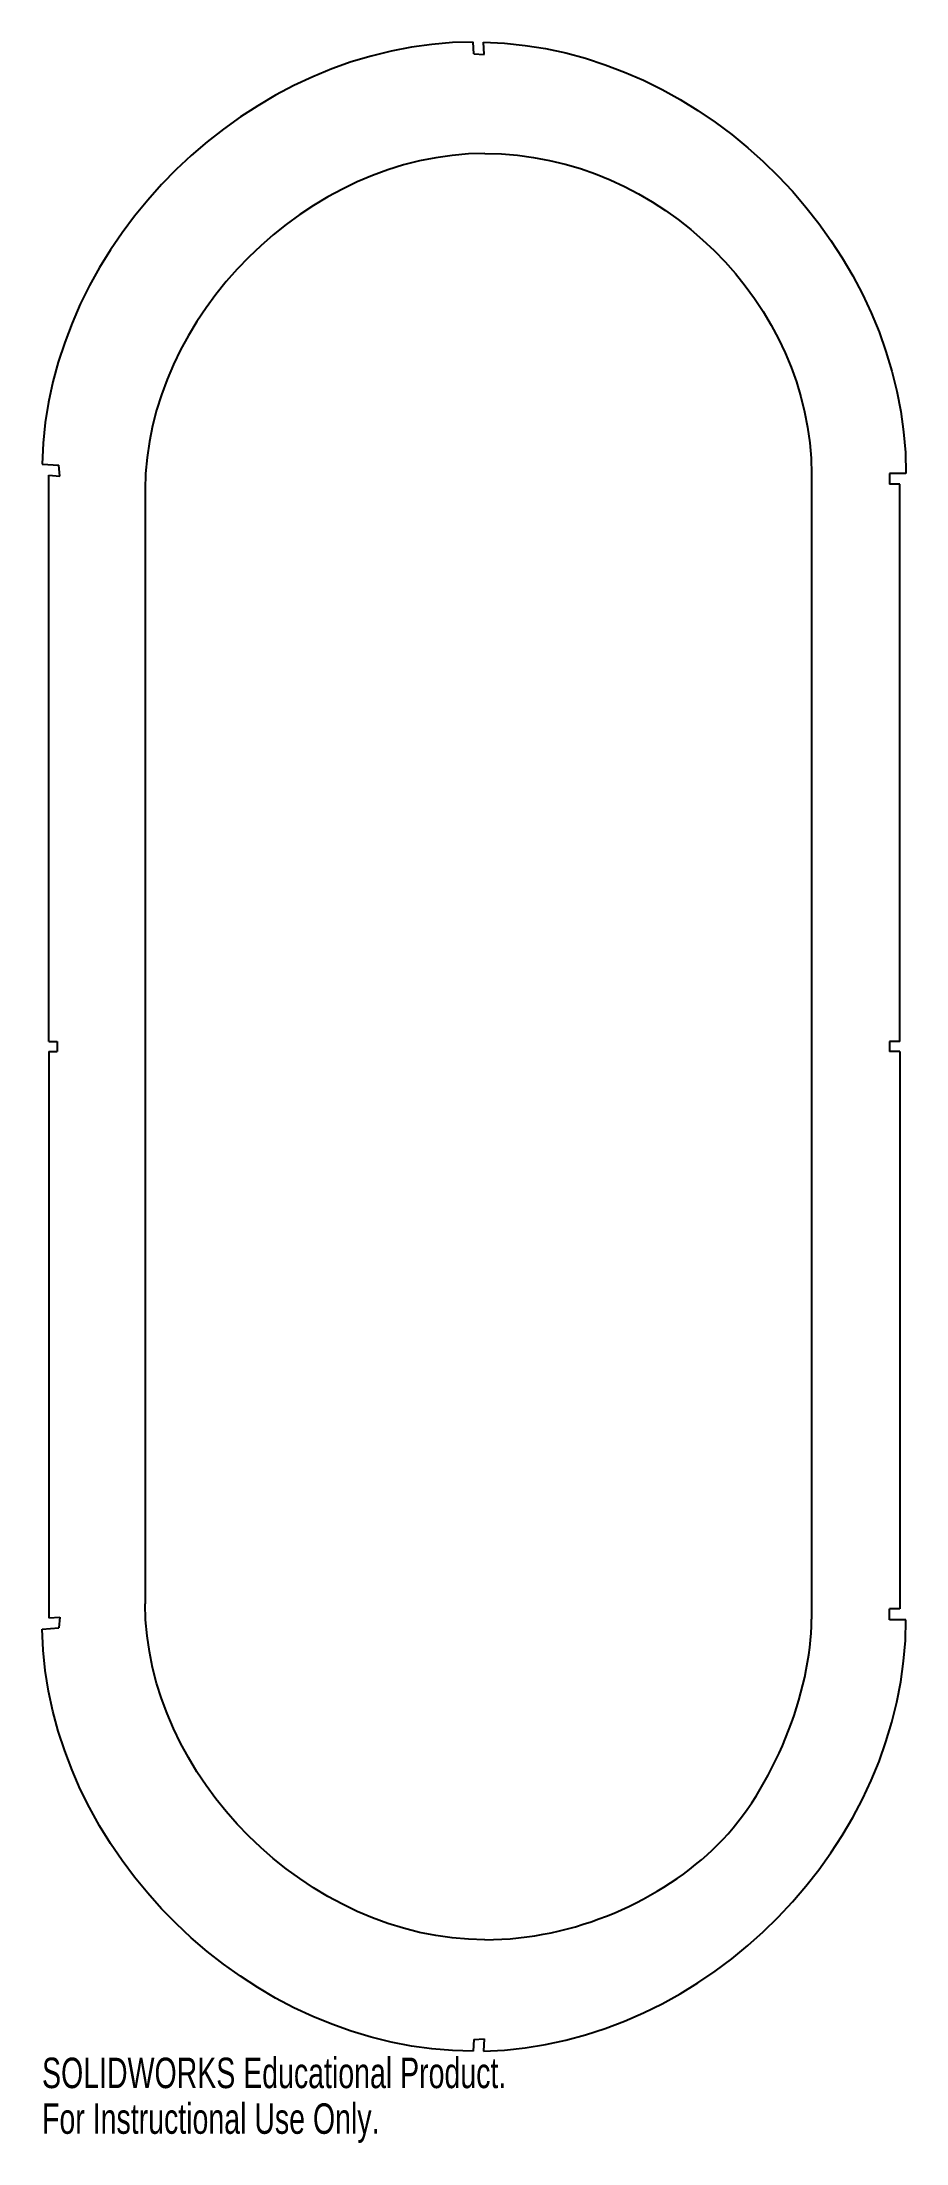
# Model space of a CAD drawing. Header units: millimetres. Extents: x -168 to -31, y -174 to 159.
import ezdxf

# ---------------------------------------------------------------- set-up
doc = ezdxf.new("R2010")
doc.units = ezdxf.units.MM
doc.styles.add('SLDTEXTSTYLE0', font='TXT', dxfattribs={"width": 0.7})

msp = doc.modelspace()

# ---------------------------------------------------------------- linework, layer by layer
at = {"color": 7, "linetype": 'Continuous', "lineweight": 25}
for p, q in [((-99.34, 157.55), (-99.44, 159.43)), ((-99.34, 157.55), (-97.71, 157.45)), ((-97.71, 157.45), (-97.81, 159.41)), ((-167.89, 92.46), (-165.2, 92.26)), ((-166.82, 90.67), (-165.07, 90.54)), ((-166.82, 0.8), (-166.82, 90.67)), ((-165.07, 90.54), (-165.2, 92.26)), ((-45.77, 90.86), (-45.77, -90.86)), ((-33.37, 90.96), (-33.37, 89.24)), ((-30.77, 90.96), (-33.37, 90.96)), ((-151.52, 88.41), (-151.52, -88.41)), ((-31.77, 89.24), (-33.37, 89.24)), ((-31.77, 0.8), (-31.77, 89.24)), ((-166.82, 0.8), (-165.51, 0.8)), ((-165.51, 0.8), (-165.51, -0.8)), ((-33.37, 0.8), (-33.37, -0.8)), ((-31.77, 0.8), (-33.37, 0.8)), ((-166.82, -0.8), (-166.82, -90.67)), ((-166.82, -0.8), (-165.51, -0.8)), ((-31.77, -0.8), (-33.37, -0.8)), ((-31.77, -0.8), (-31.77, -89.24)), ((-33.37, -90.96), (-33.37, -89.24)), ((-31.77, -89.24), (-33.37, -89.24)), ((-167.89, -92.46), (-165.2, -92.26)), ((-166.82, -90.67), (-165.07, -90.54)), ((-165.07, -90.54), (-165.2, -92.26)), ((-30.77, -90.96), (-33.37, -90.96)), ((-99.34, -157.55), (-99.44, -159.43)), ((-99.34, -157.55), (-97.71, -157.45)), ((-97.71, -157.45), (-97.81, -159.41))]:
    msp.add_line(p, q, dxfattribs=at)
for points in [[(-99.44, 159.43), (-134.78, 159.38), (-167.07, 127.79), (-167.89, 92.46)], [(-97.81, 159.41), (-62.46, 158.62), (-30.83, 126.32), (-30.77, 90.96)], [(-97.59, 141.74), (-125.67, 141.74), (-151.52, 115.63), (-151.52, 88.41)], [(-97.59, 141.74), (-69.71, 141.74), (-45.77, 117.62), (-45.77, 90.86)], [(-97.59, -141.74), (-125.67, -141.74), (-151.52, -115.63), (-151.52, -88.41)], [(-99.44, -159.43), (-134.78, -159.38), (-167.07, -127.79), (-167.89, -92.46)], [(-97.81, -159.41), (-62.46, -158.62), (-30.83, -126.32), (-30.77, -90.96)]]:
    msp.add_open_spline(points, degree=3, dxfattribs=at)
msp.add_open_spline([(-97.59, -141.74), (-83.39, -141.74), (-69.47, -135.45), (-51.78, -117.83), (-45.77, -102.35), (-45.77, -90.86)], degree=3, knots=[0, 0, 0, 0, 0.5, 0.5, 1, 1, 1, 1], dxfattribs=at)

# ---------------------------------------------------------------- texts
at = {"color": 7, "linetype": 'Continuous', "char_height": 4.8336, "attachment_point": 1, "style": 'SLDTEXTSTYLE0'}
for s, insert in [('SOLIDWORKS Educational Product.', (-167.89, -160.45)), ('For Instructional Use Only.', (-167.89, -167.7))]:
    msp.add_mtext(s, dxfattribs=dict(at, insert=insert))

doc.saveas('drawing.dxf')
